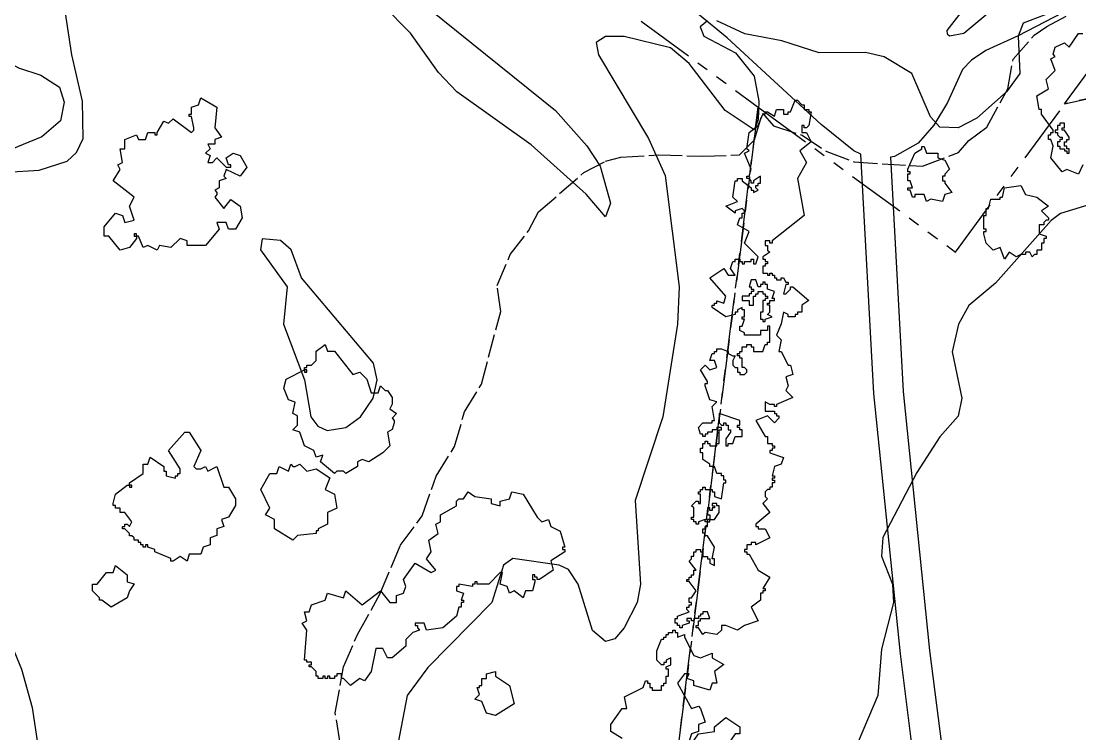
# Model space of a CAD drawing. Header units: metres. Extents: x -400 to 800, y -650 to 500.
# Drawn here: x 113.4 to 228.3, y -178.8 to -101.4 of the extents above; entities that cross this region are included whole.
import ezdxf

# ---------------------------------------------------------------- set-up
doc = ezdxf.new("R2010")
doc.units = ezdxf.units.M
doc.header["$LTSCALE"] = 2
doc.linetypes.add('DASHED', pattern=[1.524, 1.27, -0.254])
doc.linetypes.add('PHANTOM', pattern=[6.35, 3.175, -0.635, 0.635, -0.635, 0.635, -0.635])
for name, color, linetype in [('SITE-FLOOD-LIMIT', 5, 'DASHED'), ('SITE-PATH', 84, 'CONTINUOUS'), ('SITE-PROPERTY', 7, 'PHANTOM'), ('SITE-PROPERTY-SITE', 1, 'PHANTOM'), ('SITE-ROAD-GRAVEL', 32, 'CONTINUOUS'), ('SITE-TREE-CANOPY', 94, 'CONTINUOUS'), ('TOPO-CONTOUR-MAJOR', 8, 'CONTINUOUS'), ('TOPO-CONTOUR-MINOR', 9, 'CONTINUOUS')]:
    doc.layers.add(name, color=color, linetype=linetype)

msp = doc.modelspace()

# ---------------------------------------------------------------- linework, layer by layer
at = {"layer": 'SITE-FLOOD-LIMIT'}
msp.add_lwpolyline([(148.06, -179.76), (147.51, -176.5), (148.43, -171.51), (149.92, -168), (152.41, -163.52), (154.56, -158.33), (156.95, -155.12), (158.49, -150.79), (160.47, -147.59), (161.55, -143.82), (163.38, -140.82), (165.48, -132.92), (165.08, -130.12), (166.51, -126.76), (168.5, -124.17), (169.57, -122.13), (174.51, -117.86), (176.85, -116.63), (178.53, -116.18), (182.64, -115.92), (187.42, -116.08), (191.39, -115.93), (193.02, -114.3), (193.89, -111.4), (195.1, -112.77), (198.2, -113.79), (200.89, -115.58), (203.84, -116.7), (211.26, -117.16), (215.18, -115.69), (216.3, -114.36), (218.23, -112.94), (220.53, -108.77), (221.09, -105.56), (223.38, -102.96), (224.76, -102), (226.84, -100.88)], dxfattribs=at)
at = {"layer": 'SITE-PATH'}
msp.add_lwpolyline([(112.36, -169.09), (113.48, -171.73), (114.62, -175.9), (118.01, -198.61)], dxfattribs=at)
at = {"layer": 'SITE-PROPERTY'}
msp.add_lwpolyline([(341.35, -158.47), (264.18, -101.82), (226.69, -110.41), (279.89, -37.89), (283.84, -18.14), (421.55, -17.74)], dxfattribs=at)
for points in [[(183.72, -188.35), (179.27, -223.86), (-38.3, -223.47), (-37.9, -66.24), (-38, -46.67), (-38.62, -19.17), (68.11, -18.76), (193.43, -110.75)], [(342.64, -159.42), (336.36, -165.39), (329.8, -173.81), (326.25, -183.3), (310.04, -191), (293.25, -204.84), (278.54, -221.34), (267.86, -232.3), (259.31, -241.49), (257.39, -242.44), (183.72, -188.35), (193.43, -110.75), (214.86, -126.48), (226.69, -110.41), (264.18, -101.82)]]:
    msp.add_lwpolyline(points, close=True, dxfattribs=at)
at = {"layer": 'SITE-PROPERTY-SITE'}
msp.add_lwpolyline([(183.72, -188.35), (179.27, -223.86), (-38.3, -223.47), (-37.9, -66.24), (-38, -46.67), (-38.62, -19.17), (68.11, -18.76), (193.43, -110.75)], close=True, dxfattribs=at)
at = {"layer": 'SITE-ROAD-GRAVEL'}
for points in [[(222.59, -91.21), (213.89, -102.44), (213.93, -102.8), (214.2, -103.03), (215.75, -102.72), (222.96, -96.7)], [(232.33, -97.46), (221.63, -103.02), (218.15, -104.59), (216.57, -105.66), (215.61, -106.68), (213.97, -110.26), (212.51, -112.7), (210.79, -114.68), (208.23, -116.11), (207.78, -116.19), (209.16, -141.6), (212.03, -169.73), (213.71, -183.01), (215.88, -189.9), (218.96, -195.04), (225.12, -201.33), (239.66, -213.68)], [(237.36, -215.92), (222.93, -203.67), (216.42, -197.01), (212.95, -191.21), (210.58, -183.7), (208.86, -170.1), (205.98, -141.84), (204.56, -115.85), (203.81, -115.5), (200.25, -112.64), (190.05, -103.24), (186.04, -99.93)]]:
    msp.add_lwpolyline(points, dxfattribs=at)
at = {"layer": 'SITE-TREE-CANOPY'}
for points in [[(228.68, -117.01), (228.18, -118.01), (226.93, -117.51), (226.43, -117.76), (225.18, -116.26), (225.43, -115), (225.18, -114.26), (224.93, -114.26), (224.93, -113.76), (225.18, -113.76), (225.18, -113.51), (225.43, -113.51), (225.43, -113.26), (224.18, -111.51), (224.18, -111.01), (223.93, -111.01), (223.68, -109.51), (224.93, -108.76), (224.68, -107.76), (225.68, -106.76), (225.18, -105.5), (225.68, -105.26), (225.43, -105), (225.68, -104.26), (226.68, -103.76), (227.18, -104.26), (228.18, -102.76), (228.68, -102.76)], [(178.68, -179.26), (177.43, -178.5), (177.43, -177.76), (178.68, -176.01), (179.18, -176.01), (178.93, -174.75), (180.93, -173.75), (181.18, -173.01), (181.43, -173.01), (181.43, -173.25), (181.68, -173.25), (181.68, -173.75), (181.93, -173.75), (181.93, -174.01), (182.93, -174.01), (182.93, -173.51), (183.18, -173.51), (183.18, -173.25), (183.43, -173.25), (183.43, -172.51), (183.68, -172.51), (183.68, -171.75), (183.43, -171.75), (183.43, -171.51), (183.93, -171.26), (183.93, -170.51), (183.43, -170.76), (183.43, -171.01), (183.18, -171.01), (183.18, -171.26), (182.93, -171.26), (182.43, -170.76), (182.43, -169.76), (182.93, -168.5), (183.18, -168.5), (183.18, -168.26), (183.43, -168.26), (183.43, -168), (183.68, -168), (183.68, -167.76), (184.18, -167.76), (184.18, -167.5), (184.43, -167.5), (184.43, -167.76), (184.68, -167.76), (184.68, -168.26), (185.43, -168), (185.43, -168.26), (186.43, -170.26), (187.18, -170.51), (188.43, -170.01), (188.43, -170.51), (189.68, -171.25), (188.68, -172.01), (188.93, -173.25), (188.43, -173.25), (188.18, -174.01), (186.43, -173.51), (186.43, -173.01), (185.68, -172.75), (185.93, -172.25), (185.43, -172.25), (184.68, -173.25), (186.18, -176), (186.93, -175.76), (187.18, -176), (187.68, -177.5), (186.93, -177.76), (186.93, -178.5), (186.18, -178.76), (185.93, -179.51)], [(185.93, -180.26), (186.93, -178.76), (188.68, -178.5), (188.68, -178), (189.93, -177), (191.43, -178), (191.43, -178.76), (190.93, -178.76), (189.93, -180.26)]]:
    msp.add_lwpolyline(points, dxfattribs=at)
for points in [[(105.93, -107.85), (107.02, -106.15), (108.09, -105.33), (109.68, -105.21), (111.12, -105.36), (113.15, -106.5), (115.57, -107.28), (117.57, -108.57), (118.11, -110.21), (117.7, -112.23), (115.68, -113.98), (111.6, -115.64), (111.05, -117.29), (109.79, -118.73), (108.23, -118.22), (107.33, -117.33), (106.84, -116.11), (106.82, -114.82), (106.18, -113.14), (106.51, -111.85), (108.3, -111.54), (108.65, -110.8), (108.21, -109.92), (106.06, -108.22)], [(125.93, -125), (125.18, -126), (124.18, -126.26), (122.93, -124.76), (122.43, -124.76), (122.43, -123.76), (123.68, -122.26), (124.43, -122.51), (124.68, -123.26), (125.68, -123.01), (125.18, -121.51), (125.68, -120.51), (123.43, -118.76), (124.18, -117.51), (123.93, -117.01), (124.43, -116.76), (124.18, -115.26), (124.68, -115.26), (124.68, -114.26), (125.93, -113.76), (126.18, -114.26), (126.93, -114.26), (127.18, -113.51), (127.93, -113.5), (127.93, -113.76), (128.18, -113.76), (128.18, -113.5), (128.93, -112.26), (129.43, -112.51), (129.93, -112.01), (131.93, -113.5), (132.18, -113.26), (132.18, -113), (131.93, -111.76), (131.68, -111.76), (131.68, -111.51), (131.93, -111.51), (131.93, -110.75), (132.68, -110.51), (132.93, -109.75), (134.68, -110.75), (134.43, -113), (135.18, -114), (134.43, -114.26), (134.43, -114.76), (133.68, -114.76), (133.93, -115.26), (133.43, -115.76), (133.93, -116.01), (133.68, -116.76), (134.18, -116.76), (134.68, -116.26), (135.68, -117.26), (136.18, -117.26), (136.18, -117.01), (135.93, -117.01), (135.68, -116.26), (136.43, -115.76), (137.18, -116.01), (137.93, -117.26), (137.18, -118.25), (135.68, -117.51), (135.43, -118.25), (135.68, -118.51), (134.93, -118.75), (134.93, -119.51), (134.43, -119.75), (134.68, -120.01), (134.68, -120.25), (134.43, -120.51), (135.43, -121.76), (136.18, -120.76), (137.18, -121.51), (137.43, -122.76), (136.68, -124), (135.93, -124), (135.68, -123.26), (134.68, -123.26), (134.93, -124), (133.43, -125.76), (131.43, -125.76), (131.43, -125.26), (130.68, -125), (129.68, -126), (128.43, -125.76), (128.18, -126.26), (127.18, -125.76), (126.68, -126), (126.18, -124.76), (125.93, -124.76)], [(187.68, -155.76), (187.68, -155.51), (186.93, -155.76), (186.93, -156.01), (186.68, -156.01), (186.68, -155.76), (186.43, -155.76), (186.43, -155.51), (186.18, -155.51), (186.18, -155.26), (186.43, -155.26), (186.43, -154.25), (186.18, -154.01), (186.68, -153.51), (186.93, -153.51), (186.93, -153.75), (187.18, -153.75), (187.18, -152.75), (186.93, -152.75), (186.93, -152.51), (187.18, -152.51), (187.18, -152.25), (187.43, -152.25), (187.43, -152.01), (187.68, -152.01), (187.68, -152.25), (188.43, -152.25), (188.43, -152.51), (188.68, -152.51), (188.68, -153.01), (189.43, -153.25), (189.68, -151.51), (189.93, -151.51), (189.93, -151.25), (189.68, -151.25), (189.68, -150.76), (189.43, -150.76), (189.43, -150.51), (188.93, -150.51), (188.68, -149.76), (188.18, -149.76), (188.18, -149.5), (187.43, -149), (187.43, -148.26), (187.18, -148.26), (187.18, -147.76), (187.43, -147.76), (187.43, -147.26), (187.68, -147.26), (187.68, -147), (187.93, -147), (187.93, -147.26), (188.18, -147.26), (188.18, -147.5), (188.93, -147.5), (188.93, -147.26), (189.18, -147.26), (189.18, -145.76), (189.43, -145.76), (189.43, -145.51), (188.93, -145.51), (188.93, -145.76), (188.43, -145.76), (188.43, -146.01), (187.93, -146.01), (187.93, -146.26), (187.68, -146.26), (187.68, -146.51), (187.43, -146.51), (187.43, -146.26), (187.18, -146.26), (186.93, -145.51), (187.43, -145.01), (188.43, -145.01), (188.43, -144.76), (188.68, -144.76), (188.43, -143.25), (188.93, -142.75), (188.18, -142.51), (187.68, -141.01), (187.68, -140.76), (187.93, -140.76), (187.93, -140.51), (187.18, -139.26), (187.68, -138.76), (188.18, -139.26), (188.93, -139), (188.68, -138.26), (188.18, -138.26), (188.43, -137.5), (188.68, -137.5), (188.68, -137.26), (188.93, -137.26), (188.93, -137), (189.43, -137), (190.18, -137.26), (190.18, -137.5), (190.68, -137.76), (190.93, -137.76), (190.68, -138.26), (190.68, -138.76), (190.93, -139), (191.18, -139), (191.18, -139.51), (191.43, -139.51), (191.43, -139.76), (191.93, -139.76), (192.18, -139.51), (192.18, -139.26), (191.93, -139), (191.68, -139), (191.68, -138), (191.43, -138), (191.43, -137.76), (191.18, -137.76), (191.18, -137.5), (191.43, -137.5), (191.43, -137.26), (191.68, -137.26), (191.68, -136.76), (192.18, -136.76), (192.18, -136.5), (192.68, -136.5), (192.68, -136.76), (192.93, -136.76), (192.93, -137.26), (193.93, -137.26), (194.18, -136.5), (194.43, -136.5), (194.43, -136.26), (194.68, -136.26), (194.68, -134.51), (194.43, -134.51), (194.43, -135.01), (193.68, -135.01), (193.68, -135.51), (191.93, -135.51), (191.93, -135.26), (191.43, -135.01), (191.43, -134.51), (191.68, -134.51), (191.93, -133.75), (191.68, -133.75), (191.68, -133.51), (191.93, -133.51), (191.93, -132.75), (191.68, -132.75), (191.68, -132.51), (191.18, -132.75), (191.18, -133.01), (190.93, -133.01), (190.93, -133.25), (189.93, -133.51), (188.43, -132.51), (188.43, -132.25), (188.68, -132.25), (188.68, -132.01), (188.93, -132.01), (188.93, -131.76), (189.68, -132.01), (189.93, -131.26), (188.18, -129.26), (189.68, -128.26), (190.18, -129), (190.93, -129), (190.43, -128.26), (190.68, -127.5), (190.93, -127.5), (190.93, -127.26), (191.43, -127.26), (191.43, -127.5), (191.68, -127.5), (191.68, -127.76), (191.93, -127.76), (191.93, -127.5), (192.68, -127.5), (192.68, -127.26), (192.93, -127.26), (192.93, -127.76), (193.18, -127.76), (193.43, -127), (191.93, -125.51), (192.43, -124.25), (191.18, -123.51), (191.43, -122.75), (191.68, -122.75), (191.68, -122.25), (191.93, -122.25), (191.93, -122.01), (191.68, -121.76), (190.93, -122.01), (190.93, -122.25), (189.93, -121.51), (191.18, -121.01), (190.68, -120.51), (190.93, -118.76), (191.18, -118.76), (191.18, -118.5), (191.68, -118.5), (191.68, -118.76), (192.68, -119.5), (192.68, -119.76), (192.93, -119.76), (192.93, -120.01), (193.43, -119.76), (193.18, -119.5), (193.18, -119.26), (193.43, -119.26), (193.43, -119), (193.68, -119), (193.68, -118.26), (192.93, -118.76), (192.93, -119), (192.68, -119), (192.68, -118.76), (192.43, -118.5), (192.18, -118.5), (192.18, -118.26), (192.43, -118.26), (192.68, -117.5), (191.93, -115.76), (192.43, -115.51), (192.18, -115.26), (192.43, -113.51), (193.43, -112.75), (193.93, -111.51), (194.18, -111.51), (194.18, -111.26), (194.43, -111.26), (195.18, -111.75), (195.43, -111.01), (196.18, -111.01), (196.18, -111.51), (196.68, -111.51), (196.68, -111.26), (196.93, -111.26), (197.43, -110.01), (197.68, -110.01), (198.18, -110.51), (198.43, -110.51), (198.43, -111.01), (198.93, -111.01), (198.93, -111.26), (199.18, -111.26), (198.93, -112.75), (198.68, -113.01), (198.43, -113.01), (198.43, -112.75), (198.18, -112.75), (198.18, -113.51), (198.68, -113.51), (199.18, -114.51), (197.93, -115.51), (198.68, -116.76), (197.68, -118.5), (198.43, -122.51), (194.93, -125.26), (194.93, -125.51), (194.68, -125.51), (194.68, -125.26), (194.18, -125.26), (194.18, -125.76), (194.43, -125.76), (194.43, -126.26), (194.68, -126.5), (193.93, -127), (193.93, -127.26), (194.18, -127.26), (194.18, -127.5), (194.43, -127.5), (194.43, -127.76), (194.18, -127.76), (194.18, -128), (193.93, -128), (193.93, -128.76), (194.43, -128.76), (194.43, -129), (194.68, -129), (194.68, -128.76), (194.93, -128.76), (194.93, -129), (195.18, -129), (195.18, -129.26), (195.43, -129.26), (195.43, -129.51), (195.93, -129.51), (195.93, -129.26), (196.18, -129.26), (196.43, -129.76), (196.68, -129.76), (196.68, -130.01), (196.43, -130.01), (196.18, -131.01), (196.43, -131.01), (196.93, -130.51), (196.93, -130.26), (197.18, -130.26), (198.93, -131.75), (198.18, -132.25), (198.18, -133.01), (197.68, -133.01), (197.68, -133.25), (197.43, -133.25), (197.43, -133.51), (196.68, -133.51), (196.68, -133.25), (196.18, -133.01), (195.93, -134.26), (195.43, -135.51), (195.93, -136.01), (195.68, -137.26), (195.93, -137.26), (196.68, -138.76), (196.93, -138.76), (197.18, -139.76), (196.43, -140.01), (196.68, -141.01), (196.43, -141.51), (197.18, -142.25), (195.43, -143.01), (195.43, -143.25), (195.18, -143.25), (195.18, -143.01), (194.68, -143.01), (194.18, -142.75), (194.18, -143.75), (195.18, -143.75), (195.18, -144.01), (195.43, -144.01), (195.43, -144.26), (195.68, -144.26), (195.68, -144.51), (195.18, -145.01), (194.43, -144.26), (193.18, -144.76), (194.18, -146.5), (194.43, -146.5), (194.43, -147.26), (194.93, -147.26), (194.93, -147.5), (195.18, -147.5), (195.18, -147.76), (194.93, -147.76), (194.93, -148), (194.68, -148), (194.68, -148.26), (196.18, -148.76), (195.93, -149.51), (195.18, -149.76), (194.93, -150.75), (195.18, -150.75), (195.18, -151.01), (194.93, -151.01), (194.93, -151.25), (195.18, -151.25), (195.18, -151.51), (194.93, -151.51), (194.93, -152.01), (194.68, -152.01), (194.68, -152.25), (194.43, -152.25), (194.18, -152.51), (194.18, -153.01), (194.43, -153.25), (193.93, -153.75), (194.68, -154.76), (193.18, -156), (193.18, -156.26), (193.43, -156.26), (193.43, -156.5), (194.18, -156.5), (194.68, -157.5), (193.18, -158.26), (193.18, -158), (192.68, -158), (192.68, -158.26), (192.18, -158.26), (192.18, -158.76), (191.93, -158.76), (191.93, -159.01), (192.18, -159.01), (192.18, -159.26), (192.43, -159.26), (193.43, -161.01), (194.68, -161.75), (193.93, -163.01), (194.18, -163.01), (194.18, -163.25), (193.93, -163.25), (193.93, -163.51), (193.68, -163.51), (193.68, -164.26), (192.68, -165.01), (193.43, -166.5), (191.93, -167), (191.18, -167.5), (189.93, -167), (189.43, -167), (189.43, -167.5), (188.93, -168), (187.68, -167.76), (187.43, -168), (186.93, -167.26), (186.68, -167.26), (186.68, -167), (186.93, -167), (186.93, -166.5), (187.18, -166.5), (187.18, -166.26), (188.18, -166.26), (187.93, -165.51), (187.43, -165.51), (187.43, -165.76), (187.18, -165.76), (187.18, -166.01), (186.93, -166.01), (186.93, -166.26), (186.43, -166.26), (186.43, -166.5), (186.18, -166.5), (186.18, -166.26), (185.68, -166.26), (185.68, -166.5), (185.93, -166.5), (185.93, -166.76), (185.18, -167), (185.18, -167.26), (184.93, -167.26), (184.93, -167), (184.68, -167), (184.68, -166.76), (184.43, -166.76), (184.43, -166.26), (184.68, -166.26), (184.68, -166.01), (185.93, -165.51), (185.68, -165.26), (185.68, -165.01), (185.93, -165.01), (185.93, -164.76), (186.18, -164.76), (186.18, -164.51), (185.93, -164.51), (185.93, -164.01), (186.18, -164.01), (186.68, -163.25), (185.93, -162.25), (185.68, -162.25), (185.68, -162.01), (185.93, -162.01), (185.93, -161.75), (186.18, -161.75), (186.18, -161.51), (186.43, -161.51), (186.43, -161.01), (186.68, -161.01), (185.93, -160.01), (186.18, -159.76), (186.18, -159.5), (186.43, -159.5), (186.43, -159), (186.68, -159), (186.68, -158.76), (187.18, -158.76), (187.18, -159), (187.43, -159), (187.43, -159.51), (187.93, -159.51), (187.93, -159.76), (188.18, -159.76), (188.18, -160.26), (188.68, -160.51), (188.68, -159.76), (188.43, -159.76), (188.68, -158.5), (187.93, -157.26), (187.68, -157.26), (187.68, -157), (187.43, -157), (187.43, -156.5), (187.68, -156.5), (187.68, -156.26), (187.93, -156.26), (187.93, -155.76)], [(225.68, -113.51), (225.93, -113.51), (225.93, -113.76), (226.18, -114), (226.43, -114), (226.43, -114.26), (226.18, -114.26), (226.18, -114.5), (225.93, -114.5), (225.93, -115), (226.18, -115), (226.18, -115.26), (226.68, -115.26), (226.68, -115.5), (226.93, -115.5), (226.93, -115.76), (227.18, -115.76), (227.18, -115.26), (226.93, -115.26), (226.93, -115), (226.68, -115), (226.68, -114.5), (226.93, -114.5), (226.93, -114.26), (227.18, -114.26), (227.18, -114), (226.68, -113.26), (226.43, -113.26), (226.43, -113.01), (226.68, -113.01), (226.68, -112.51), (226.18, -112.51), (226.18, -112.76), (225.93, -112.76), (225.93, -113.26), (225.68, -113.26)], [(211.68, -115.76), (212.93, -115.76), (212.93, -116.26), (213.68, -116.5), (214.18, -117.5), (213.68, -118.01), (213.68, -118.26), (213.43, -118.26), (213.43, -118.76), (213.68, -118.76), (213.68, -119.01), (214.43, -120.01), (213.68, -120.25), (213.43, -121.01), (212.18, -120.75), (211.68, -121.01), (211.43, -120.25), (210.43, -120.25), (210.43, -120.51), (210.18, -120.51), (209.93, -119.76), (209.68, -119.76), (209.68, -119.51), (210.18, -119.51), (209.93, -118.76), (209.68, -118.76), (209.68, -118), (209.93, -118), (209.93, -117.76), (209.68, -117.76), (209.68, -117.5), (210.43, -115.76), (211.18, -115.26), (211.18, -115.01), (211.43, -115.01)], [(223.93, -124.5), (224.68, -124.76), (224.68, -125), (224.43, -125), (224.43, -125.5), (224.18, -125.5), (224.18, -126.26), (223.68, -126.26), (223.68, -126.76), (223.43, -126.76), (223.18, -127.01), (222.93, -126.5), (222.43, -126.5), (222.43, -126.76), (221.93, -126.76), (221.43, -127), (220.68, -126.5), (220.18, -127.26), (219.68, -126), (218.93, -126.26), (218.18, -125.5), (217.93, -124.5), (217.93, -124.26), (218.18, -124.26), (218.18, -124.01), (217.93, -124.01), (217.93, -122.51), (218.18, -122.51), (218.18, -121.75), (218.43, -121.75), (218.68, -120.75), (219.68, -120.75), (219.68, -120.51), (219.93, -120.51), (220.18, -119.51), (221.93, -119.25), (222.43, -120.25), (223.68, -120.51), (224.93, -121.51), (224.18, -122.01), (224.93, -122.76), (224.93, -123.01), (224.68, -123.01), (224.43, -123.26), (224.43, -123.51), (223.93, -123.51)], [(125.93, -124.5), (125.68, -124.5), (125.68, -124.76), (125.93, -124.76)], [(194.68, -133.01), (194.68, -132.25), (194.43, -132.25), (194.43, -132.01), (194.68, -132.01), (194.68, -131.75), (195.18, -131.75), (195.18, -131.51), (194.93, -131.51), (195.18, -130.76), (194.43, -130.51), (194.43, -130.01), (194.18, -130.01), (194.18, -129.76), (193.93, -129.76), (193.93, -130.01), (193.68, -130.01), (193.68, -130.26), (193.43, -130.26), (193.18, -129.5), (192.68, -129.5), (192.43, -130.26), (192.68, -130.26), (192.68, -130.51), (192.93, -130.51), (192.93, -130.76), (192.68, -130.76), (192.68, -131.01), (192.43, -131.01), (192.43, -131.26), (191.68, -131.26), (191.68, -131.75), (192.43, -131.75), (192.43, -132.25), (192.93, -132.25), (192.93, -131.26), (193.18, -131.26), (193.18, -131.01), (193.43, -131.01), (193.43, -130.76), (193.93, -130.76), (193.93, -131.01), (194.18, -131.01), (194.18, -131.26), (194.43, -131.26), (194.43, -131.51), (194.18, -131.51), (194.18, -131.75), (193.93, -131.75), (193.93, -133.01), (193.68, -133.01), (193.68, -133.75), (193.93, -133.75), (193.93, -134.01), (194.18, -134.01), (194.18, -133.75), (194.93, -133.51), (194.43, -133.25)], [(144.18, -139.01), (144.43, -139.01), (144.43, -138.75), (144.93, -138.75), (145.43, -138.25), (145.43, -137.25), (146.43, -136.51), (146.68, -137.25), (147.43, -137.25), (149.43, -139.76), (150.18, -139.51), (150.93, -140.26), (151.43, -141.76), (152.18, -141.76), (152.43, -141), (152.93, -141.5), (153.18, -141.5), (153.68, -142.26), (153.68, -143), (153.43, -143.51), (154.18, -144.01), (153.68, -144.51), (153.93, -144.76), (153.93, -145.01), (153.68, -145.75), (153.18, -146.01), (153.43, -147.51), (152.68, -148.26), (151.18, -149.26), (150.43, -149.01), (149.93, -149.26), (149.93, -149.76), (148.68, -150.5), (148.43, -150.26), (147.68, -150.26), (147.43, -150.5), (145.93, -149.26), (146.18, -148.51), (145.43, -148.75), (145.18, -148.01), (144.18, -147.51), (143.68, -146.01), (142.93, -145.76), (143.43, -145.26), (143.43, -144.26), (142.93, -144), (143.18, -142.76), (142.43, -142.5), (141.93, -141.26), (142.18, -140.26), (144.18, -139.26)], [(144.18, -139.51), (144.43, -139.51), (144.43, -139.26), (144.18, -139.26)], [(190.18, -147.5), (190.18, -147.26), (190.68, -147.26), (190.93, -146.5), (191.68, -146.5), (191.68, -145.76), (191.43, -145.76), (191.43, -145.51), (191.18, -145.51), (191.18, -145.26), (191.43, -145.26), (191.43, -144.76), (189.18, -144.01), (189.18, -145.01), (189.43, -145.26), (189.68, -145.26), (189.68, -145.01), (189.93, -145.01), (189.93, -145.26), (190.18, -145.26), (190.18, -145.76), (190.43, -145.76), (190.43, -146.01), (189.93, -146.76), (189.93, -147.5)], [(125.18, -151.51), (126.68, -150.51), (126.68, -149.51), (127.18, -149.51), (127.43, -148.75), (128.93, -149.75), (128.93, -150.25), (129.18, -150.25), (129.18, -150.76), (130.18, -151.01), (130.18, -150.76), (130.43, -150.76), (130.43, -150.51), (130.68, -150.51), (130.68, -150.01), (129.43, -148.01), (131.18, -146.01), (131.68, -146.01), (132.93, -148.01), (132.18, -149.75), (132.43, -150.01), (132.93, -150.01), (133.43, -149.75), (133.68, -150.26), (134.68, -149.75), (135.43, -152), (135.93, -152), (136.68, -153.26), (136.68, -154), (135.93, -155.26), (135.18, -155.51), (135.43, -156.26), (134.68, -156.51), (134.68, -157.25), (133.93, -157.51), (133.93, -158.25), (133.18, -158.51), (132.93, -159.25), (131.68, -159.25), (131.43, -160.01), (130.68, -159.51), (129.93, -160.01), (129.68, -160.01), (129.68, -159.75), (127.93, -159.01), (127.93, -158.75), (127.18, -158.51), (127.18, -158.25), (126.93, -158.25), (126.93, -158.51), (126.68, -158.51), (126.68, -158.25), (126.43, -158.25), (126.43, -158.01), (126.18, -158.01), (126.18, -157.75), (125.68, -157.75), (125.68, -157.51), (125.43, -157.26), (125.18, -157.26), (125.18, -157.01), (124.68, -156.51), (124.43, -156.51), (124.43, -156.26), (124.68, -156.26), (124.68, -156.01), (124.93, -156.01), (125.18, -156.26), (125.43, -155.76), (124.68, -154.76), (124.18, -154.76), (124.18, -154.26), (123.68, -154.26), (123.68, -154), (123.43, -154), (123.43, -153.76), (123.68, -152.76), (124.93, -151.76), (125.18, -151.76)], [(144.43, -150.26), (145.43, -150.01), (146.93, -151), (146.43, -152.26), (147.43, -152.76), (147.68, -154.26), (146.68, -154.76), (146.68, -156.01), (145.68, -156.51), (145.68, -156.75), (145.43, -156.75), (145.43, -157.01), (143.43, -157.25), (142.93, -157.75), (140.93, -156.51), (140.93, -155.51), (139.93, -155.01), (140.43, -154.26), (139.43, -152.26), (140.43, -150.51), (141.18, -150.51), (141.43, -149.76), (142.43, -150.26), (142.68, -149.51), (142.93, -149.76), (143.18, -149.76), (143.68, -149.51)], [(125.18, -152.01), (125.43, -152.01), (125.43, -151.76), (125.18, -151.76)], [(169.43, -155.25), (169.93, -155.75), (170.68, -155.51), (170.93, -156.26), (171.93, -156.76), (172.43, -158.5), (172.18, -158.5), (172.18, -158.76), (172.43, -158.76), (172.43, -159), (170.93, -160), (171.18, -161.01), (169.68, -162.01), (169.43, -162.01), (169.43, -161.76), (169.18, -161.76), (169.18, -161.51), (168.93, -161.51), (168.93, -162.01), (169.18, -162.01), (169.18, -162.26), (168.93, -163.25), (168.18, -163.25), (167.93, -164.01), (166.93, -163.25), (166.43, -163.51), (166.18, -162.76), (165.43, -162.51), (165.68, -161.26), (165.43, -161.26), (164.18, -162.51), (162.93, -162.51), (162.93, -162.26), (162.68, -162.26), (162.68, -162.51), (162.43, -162.51), (162.43, -162.76), (160.93, -162.51), (160.93, -162.76), (160.68, -162.76), (160.68, -163.26), (161.43, -163.51), (161.18, -164.25), (161.43, -164.25), (161.43, -164.51), (161.18, -164.51), (161.18, -165.01), (160.93, -165.01), (160.68, -166.01), (159.18, -167.26), (157.43, -167.51), (157.18, -166.75), (156.18, -166.75), (156.18, -167.01), (156.43, -167.01), (156.43, -167.25), (156.68, -167.51), (155.93, -167.76), (155.18, -168.51), (155.18, -169.26), (153.68, -170.5), (153.18, -170.5), (152.68, -169.5), (151.93, -169.51), (151.43, -172), (150.68, -173.01), (150.18, -172.76), (149.18, -173.51), (148.43, -172.76), (148.18, -172.76), (148.18, -172.26), (147.68, -172.26), (147.68, -172.5), (147.43, -172.5), (147.43, -172.76), (146.93, -172.76), (146.93, -172.5), (146.68, -172.5), (146.68, -172.76), (146.43, -172.76), (146.43, -172.5), (146.18, -172.5), (146.18, -172.76), (145.68, -172.76), (145.68, -172.5), (145.43, -172.5), (145.43, -172), (144.93, -171.5), (144.68, -171.5), (144.68, -171.26), (144.93, -171.26), (144.93, -171), (144.43, -171), (144.43, -170.76), (144.18, -170.76), (144.43, -167.51), (143.93, -166.75), (144.43, -166.51), (144.18, -165.51), (144.68, -165.51), (144.93, -164.76), (146.43, -164.26), (146.68, -163.51), (148.43, -164.01), (148.68, -163.26), (150.43, -164.76), (152.43, -163.26), (153.43, -164.51), (154.18, -164.51), (154.18, -163.76), (154.93, -163.51), (155.18, -162.76), (154.93, -162), (156.18, -160.26), (157.93, -161.26), (158.43, -161), (157.43, -159.76), (157.93, -159.01), (157.68, -157.76), (158.68, -157.01), (158.43, -156.01), (158.93, -155.75), (158.93, -155.01), (160.68, -154.01), (160.68, -153.51), (160.93, -153.26), (161.43, -153.26), (161.93, -152.51), (162.68, -153.01), (164.43, -153.26), (164.43, -153.75), (165.43, -154.01), (165.43, -153.51), (166.43, -153.26), (166.68, -152.51), (167.93, -152.76)], [(188.43, -155.51), (188.68, -155.51), (189.18, -154.76), (189.18, -154.01), (188.93, -154.01), (188.93, -153.75), (188.43, -153.75), (188.43, -154.01), (188.68, -154.01), (188.68, -154.25), (188.43, -154.25), (188.43, -154.51), (188.18, -154.51), (188.18, -154.25), (187.93, -154.25), (187.93, -155.01), (188.18, -155.01), (188.18, -155.51)], [(188.18, -155.76), (188.18, -155.51), (187.93, -155.51), (187.93, -155.76)], [(123.18, -165), (122.18, -164.26), (121.93, -164.26), (121.93, -164), (121.18, -163.26), (121.18, -162.51), (121.68, -162.51), (122.68, -161.26), (123.43, -161.26), (123.68, -160.51), (124.93, -161.51), (124.93, -162.26), (125.68, -162.5), (125.18, -163.26), (124.93, -164)], [(164.93, -176.76), (163.93, -176.51), (163.43, -175.25), (162.68, -175.01), (163.18, -174.51), (162.93, -173.75), (163.18, -173.75), (163.18, -173.51), (163.43, -173.51), (163.43, -172.76), (163.93, -172.76), (163.93, -172.26), (164.93, -172.01), (164.93, -172.51), (166.43, -173.51), (166.93, -175.51)]]:
    msp.add_lwpolyline(points, close=True, dxfattribs=at)
at = {"layer": 'TOPO-CONTOUR-MAJOR'}
msp.add_lwpolyline([(144.05, -88.95), (144.62, -88.41), (145.62, -88.25), (147.64, -89.34), (157.71, -100.09), (171.43, -111.12), (174.84, -114.94), (176.26, -117.16), (177.38, -121.19), (176.86, -122.65), (174.77, -120.19), (168.8, -114.85), (160.71, -109.1), (158.72, -107), (155.7, -102.73), (152.68, -99.67), (145.62, -94.41), (143.95, -91.97), (143.65, -89.96)], close=True, dxfattribs=at)
at = {"layer": 'TOPO-CONTOUR-MINOR'}
for points in [[(108.34, -118.03), (115.39, -117.61), (118.42, -116.61), (119.43, -115.67), (120.14, -114.14), (120.09, -110.11), (118.91, -105.07), (117.41, -95.02), (116.4, -92.12), (115.39, -91.09), (114.39, -90.96), (113.38, -91.66)], [(228.25, -99.31), (222.2, -101.64), (221.66, -103.06), (221.83, -107.09), (220.37, -109.1), (217.16, -111.96), (215.15, -112.99), (213.13, -112.91), (212.13, -111.82), (210.11, -107.1), (207.09, -105.31), (205.07, -104.84), (200.03, -104.86), (196, -103.55), (191.97, -102.81), (188.95, -101.39)], [(187.94, -101.4), (187.13, -102.05), (187.53, -103.06), (190.97, -104.87), (192.98, -107.4), (193.49, -110.11), (193.42, -112.13), (192.98, -113.2), (189.86, -111.12), (185.93, -106.03), (183.91, -104.33), (178.87, -103.07), (176.86, -103.1), (175.85, -103.73), (176.09, -105.07), (181.52, -114.14), (183.32, -118.17), (184.86, -130.26), (184.67, -134.29), (183.09, -144.37), (180.07, -153.44), (180.65, -162.51), (180.28, -164.52), (178.87, -167.27), (177.87, -168.44), (176.86, -168.75), (175.44, -167.54), (173.9, -162.51), (172.83, -160.94), (171.82, -160.47), (166.78, -159.73), (165.78, -160.47), (164.53, -164.52), (157.58, -171.58), (155.32, -174.6), (154.18, -180.64)], [(232.28, -120.46), (226.23, -122.28), (225.22, -123.04), (219.18, -129.85), (216.3, -132.28), (215.16, -134.29), (214.5, -137.32), (215.54, -142.35), (215.15, -144.29), (213.13, -146.52), (210.66, -150.42), (206.96, -157.47), (206.81, -159.48), (207.99, -162.51), (208.13, -164.52), (206.81, -169.56), (206.4, -174.6), (204.27, -179.64)]]:
    msp.add_lwpolyline(points, dxfattribs=at)
msp.add_lwpolyline([(139.58, -125.05), (139.4, -126.23), (142.29, -130.26), (141.9, -134.29), (144.19, -140.34), (144.86, -144.37), (145.62, -145.39), (146.63, -145.84), (148.65, -145.51), (150.27, -144.37), (151.62, -142.35), (152.06, -140.34), (151.67, -138.53), (143.87, -129.26), (142.73, -126.23), (141.59, -125.22)], close=True, dxfattribs=at)

doc.saveas('drawing.dxf')
